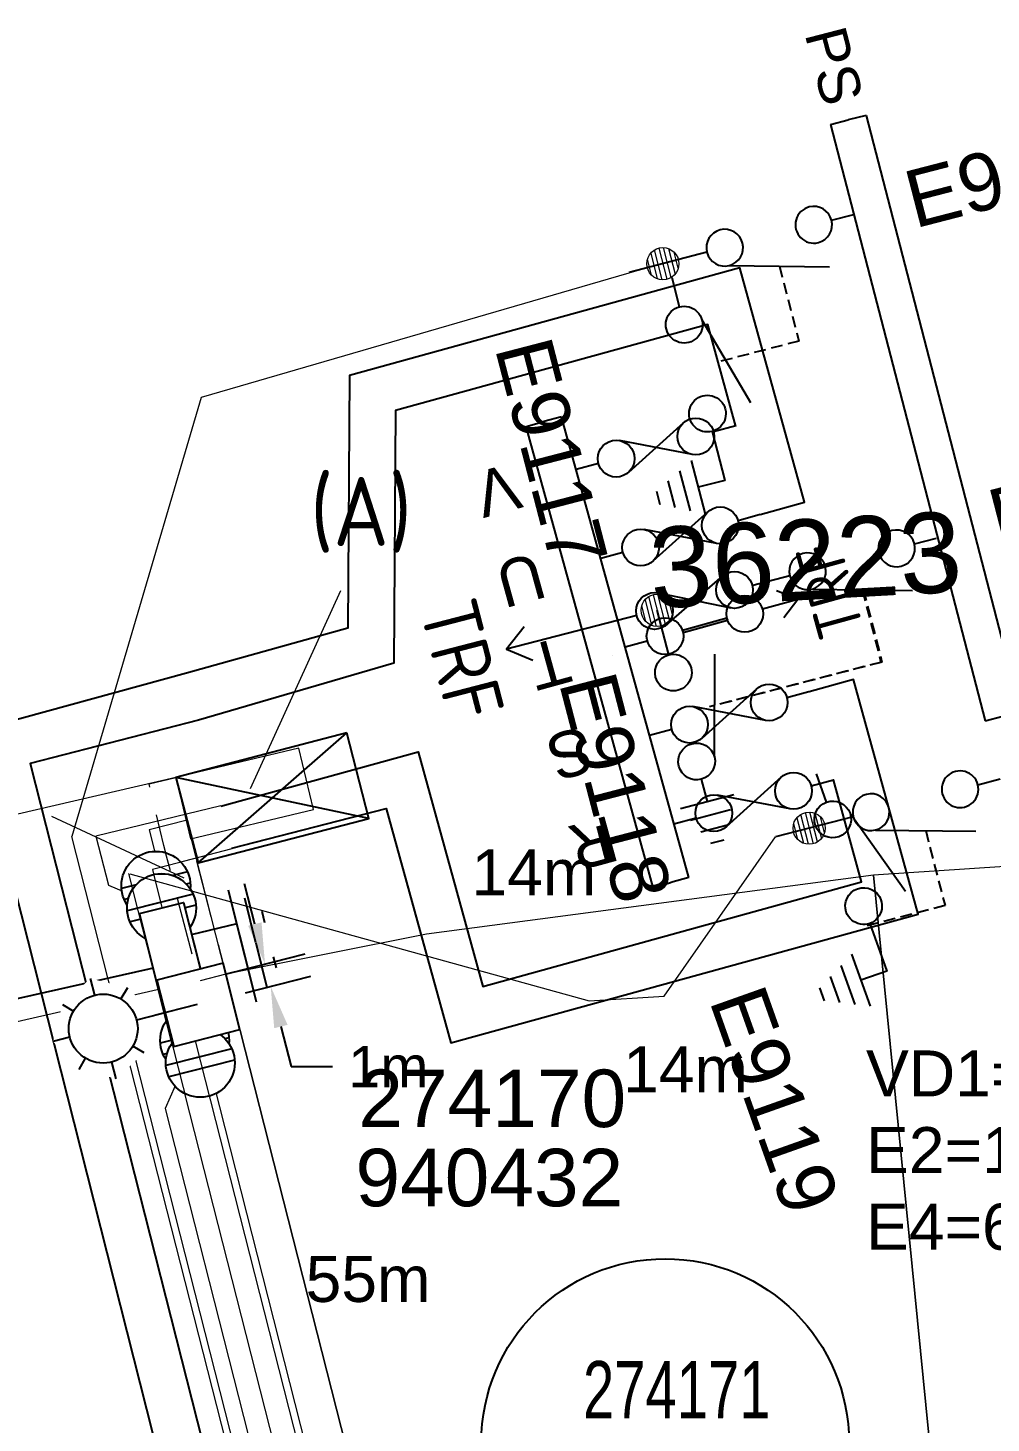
# Model space of a CAD drawing. Header units: metres. Extents: x 286486 to 288014, y 6149260 to 6150844.
# Drawn here: x 287191.7 to 287233.6, y 6149729.9 to 6149790.6 of the extents above; entities that cross this region are included whole.
import ezdxf
from ezdxf.enums import TextEntityAlignment as Align

# ---------------------------------------------------------------- set-up
doc = ezdxf.new("R2010")
doc.units = ezdxf.units.M
for name, pattern in [('A', [0]), ('CENTERX2', [4, 2.5, -0.5, 0.5, -0.5]), ('DASHED', [0.75, 0.5, -0.25]), ('IE Trench LV', [6.5, 5, -1.5])]:
    doc.linetypes.add(name, pattern=pattern)
doc.layers.get('0').update_dxf_attribs({"color": 6})
for name, color, linetype, lineweight in [('_User Kerbs', 2, 'Continuous', 5), ('Cadastre Developer_SP_NEW', 2, 'Continuous', 5), ('Cadastre Easements_SP_NEW', 2, 'Continuous', 5), ('Cadastre Roads_SP_NEW', 251, 'Continuous', 5)]:
    doc.layers.add(name, color=color, linetype=linetype, lineweight=lineweight)
for name, color, linetype in [('Equip_HV_NEW', 2, 'Continuous'), ('Equip_LV_NEW', 2, 'Continuous'), ('Equip_SP_SL_NEW', 2, 'Continuous'), ('Mains_HV_NEW_U72', 2, 'Continuous'), ('Mains_LV_New_R17', 2, 'Continuous'), ('Mains_LV_NEW_T84', 2, 'Continuous'), ('Notes_HV_MISC', 7, 'Continuous'), ('Notes_LV_MISC', 7, 'Continuous'), ('Notes_SL_MISC', 7, 'Continuous'), ('Notes_SP_MISC', 7, 'Continuous'), ('Panels_LV_SL_NEW', 2, 'Continuous'), ('Sub_LV_EXT', 7, 'Continuous'), ('Sub_SP_NEW', 2, 'Continuous'), ('SupportsUG_SP_LV_SL_NEW', 2, 'Continuous'), ('Trench_SP_NEW', 2, 'Continuous')]:
    doc.layers.add(name, color=color, linetype=linetype)
doc.styles.add('ARIAL', font='arial.ttf', dxfattribs={"height": 2})
doc.styles.add('iecARIAL', font='arial.ttf', dxfattribs={"height": 2})
doc.styles.add('iecDevPlan', font='isocp.shx', dxfattribs={"height": 1.8})
doc.styles.add('IESYMBOL1', font='isocp.shx')
doc.styles.add('LotNum', font='isocp.shx', dxfattribs={"height": 1.8})
doc.styles.add('POLE_LABEL', font='arial.ttf')
doc.styles.add('SL_LABEL', font='arial.ttf', dxfattribs={"height": 2.5})
doc.styles.get("Standard").update_dxf_attribs({"font": 'arial.ttf'})
doc.styles.add('SWG_LABEL', font='arial.ttf')
doc.styles.add('SWITCH_LABEL', font='arial.ttf', dxfattribs={"height": 2.5})
doc.linetypes.add('Cable 5', pattern='A,10,-1,["o",Standard,S=2,R=0,X=-1,Y=-0.7],-1e-05,["o",Standard,S=2,R=0,X=-0.2,Y=-0.7],-1.2', length=12.20001)
doc.linetypes.add('Cable New UG', pattern='A,7,-0.25,["x",Standard,S=2,R=0,X=0.2,Y=-0.8],-2.1', length=9.35)
doc.linetypes.add('Cable x', pattern='A,7,-0.25,["x",Standard,S=2,R=0,X=0.2,Y=-0.8],-2.1', length=9.35)
doc.linetypes.add('IE Trench HV', pattern='A,7,-0.2,["/",Standard,S=3,R=0,X=0.6,Y=-1.4],-2.5', length=9.7)
doc.dimstyles.get("Standard").update_dxf_attribs({"dimtxt": 0.18, "dimasz": 0.18, "dimexe": 0.18, "dimexo": 0.0625, "dimgap": 0.09, "dimtad": 0, "dimtih": 1, "dimtoh": 1, "dimdec": 4, "dimzin": 0, "dimdsep": 46, "dimtxsty": 'Standard', "dimcen": 0.09, "dimadec": 0, "dimazin": 0, "dimtfac": 1, "dimtdec": 4, "dimtofl": 0, "dimtmove": 0, "dimatfit": 3, "dimfxl": 1, "dimtolj": 1, "dimtzin": 0, "dimarcsym": 0})

# ---------------------------------------------------------------- blocks, each defined once
blk = doc.blocks.new('*U15')
for tag, flags, p in [('LEGEND', 9, (1.5, 0.6)), ('SUBURB', 9, (1.5, 0.2)), ('STREETNAME', 9, (1.5, 0)), ('PARENT', 9, (1.5, 0.4)), ('Z', 1, (1.5, -0.6)), ('LOCATION', 9, (1.5, -0.2)), ('NOTES', 9, (1.5, -0.4))]:
    blk.add_attdef(tag, text='', height=0.2, dxfattribs=dict(flags=flags)).set_placement(p, align=Align.MIDDLE_LEFT)
blk.add_wipeout([(-2.475, 3), (2.475, 3), (2.475, 1.02), (-2.475, 1.02)])
at = {"lineweight": -3}
blk.add_lwpolyline([(-2.475, 3), (2.475, 3), (2.475, 1.02), (-2.475, 1.02)], close=True, dxfattribs=at)
for tag, height, flags, p in [('ASSET_NUM', 2.5, 8, (2, 4)), ('STREET_CODE', 0.2, 9, (1.5, 2)), ('OWNED_BY', 0.2, 9, (1.5, 1.8)), ('OPERATED_BY', 0.2, 9, (1.5, 1.6)), ('STATE', 0.2, 9, (1.5, 1.2)), ('MAINTAINED_BY', 0.2, 9, (1.5, 1.4)), ('SUPPORT_TYPE', 0.2, 9, (1.5, 1)), ('USAGE', 0.2, 9, (1.5, 0.8))]:
    blk.add_attdef(tag, text='', height=height, dxfattribs=dict(flags=flags)).set_placement(p, align=Align.MIDDLE_LEFT)
blk = doc.blocks.new('*U101')
for tag, height, flags, p in [('ASSET_NUM', 2.5, 8, (2, 4)), ('STREET_CODE', 0.2, 9, (1.5, 2)), ('OWNED_BY', 0.2, 9, (1.5, 1.8)), ('OPERATED_BY', 0.2, 9, (1.5, 1.6))]:
    blk.add_attdef(tag, text='', height=height, dxfattribs=dict(flags=flags)).set_placement(p, align=Align.MIDDLE_LEFT)
blk.add_wipeout([(-2.475, 0.99), (2.475, 0.99), (2.475, -0.99), (-2.475, -0.99)])
at = {"lineweight": -3}
blk.add_lwpolyline([(-2.475, 0.99), (2.475, 0.99), (2.475, -0.99), (-2.475, -0.99)], close=True, dxfattribs=at)
for tag, flags, p in [('STATE', 9, (1.5, 1.2)), ('MAINTAINED_BY', 9, (1.5, 1.4)), ('SUPPORT_TYPE', 9, (1.5, 1)), ('USAGE', 9, (1.5, 0.8)), ('LEGEND', 9, (1.5, 0.6)), ('SUBURB', 9, (1.5, 0.2)), ('STREETNAME', 9, (1.5, 0)), ('PARENT', 9, (1.5, 0.4)), ('Z', 1, (1.5, -0.6)), ('LOCATION', 9, (1.5, -0.2)), ('NOTES', 9, (1.5, -0.4))]:
    blk.add_attdef(tag, text='', height=0.2, dxfattribs=dict(flags=flags)).set_placement(p, align=Align.MIDDLE_LEFT)
blk = doc.blocks.new('*U99')
for tag, p, flags in [('CONSTRUCTED_VOLTAGE', (0.889, -2.374), 9), ('NO_PHASES', (0.881, -2.099), 9), ('ACTUAL_STATUS', (0.903, -2.609), 9), ('OPERATED_BY', (0.865, -3.08), 9), ('MAINTAINED_BY', (0.889, -2.845), 9), ('ORIENTATION', (0.871, -3.617), 9), ('OWNED_BY', (0.879, -3.371), 9), ('STATE', (0.863, -4.313), 9), ('USAGE', (0.883, -3.864), 9), ('NOTES', (0.883, -4.064), 1), ('SWITCH_TYPE', (0.863, -4.557), 9), ('LEGEND', (0.874, -4.819), 9), ('Z', (0.874, -5.059), 9)]:
    blk.add_attdef(tag, p, '', height=0.2, dxfattribs=dict(flags=flags))
blk.add_wipeout([(-1.056, 1.057), (-1.18, 0.916), (-1.286, 0.761), (-1.371, 0.594), (-1.435, 0.417), (-1.476, 0.234), (-1.493, 0.047), (-1.487, -0.14), (-1.458, -0.326), (-1.406, -0.506), (-1.331, -0.678), (-1.236, -0.839), (-1.121, -0.988), (-0.988, -1.12), (-0.84, -1.235), (-0.679, -1.331), (-0.506, -1.406), (-0.326, -1.458), (-0.141, -1.487), (0.047, -1.493), (0.233, -1.476), (0.416, -1.435), (0.593, -1.371), (0.76, -1.286), (0.915, -1.181), (1.056, -1.057), (1.18, -0.916), (1.286, -0.761), (1.371, -0.594), (1.435, -0.417), (1.476, -0.234), (1.493, -0.047), (1.487, 0.14), (1.458, 0.326), (1.406, 0.506), (1.331, 0.678), (1.236, 0.839), (1.121, 0.988), (0.988, 1.12), (0.84, 1.235), (0.679, 1.331), (0.506, 1.406), (0.326, 1.458), (0.141, 1.487), (-0.047, 1.493), (-0.233, 1.476), (-0.416, 1.435), (-0.593, 1.371), (-0.76, 1.286), (-0.915, 1.181)])
for p, q in [((-0.25, -1.479), (-0.25, 1.479)), ((0.25, -1.479), (0.25, 1.479))]:
    blk.add_line(p, q)
blk.add_circle((0, 0), 1.5)
at = {"flags": 9}
blk.add_attdef('TYPE', text='', height=0.2, dxfattribs=at).set_placement((0.881, -1.447), align=Align.MIDDLE_LEFT)
blk.add_attdef('OPERATING_VOLTAGE', (0.891, -1.822), '', height=0.2, dxfattribs=at)
blk = doc.blocks.new('PANEL_NEW')
at = {"layer": 'Panels_LV_SL_NEW'}
h = blk.add_hatch(color=256, dxfattribs=at)
h.paths.add_polyline_path([(-0.8, -0.32), (0.8, -0.32), (0.8, 0.32), (-0.8, 0.32)])
h.paths.add_polyline_path([(-0.72, 0.24), (0.72, 0.24), (0.72, -0.24), (-0.72, -0.24)], flags=16)
for points in [[(-0.8, -0.32), (0.8, -0.32), (0.8, 0.32), (-0.8, 0.32)], [(-0.72, -0.24), (0.72, -0.24), (0.72, 0.24), (-0.72, 0.24)]]:
    blk.add_lwpolyline(points, close=True)
blk.add_attdef('PARENT', (1.516, -2.434), '', height=2.5, rotation=90)
for tag, flags, p in [('CONNECTOR_TYPE', 9, (1.5, 0)), ('OPERATING_VOLTAGE', 9, (1.5, -0.6)), ('CONSTRUCTED_VOLTAGE', 9, (1.5, -0.2)), ('NO_PHASES', 9, (1.5, -0.4)), ('ORIENTATION', 9, (1.5, -0.8)), ('OWNED_BY', 9, (1.5, -1)), ('OPERATED_BY', 9, (1.5, -1.2)), ('STATE', 9, (1.5, -1.6)), ('USAGE', 9, (1.5, -1.8)), ('MAINTAINED_BY', 9, (1.5, -1.4)), ('Z', 1, (1.5, -2.2)), ('NOTES', 9, (1.5, -2))]:
    blk.add_attdef(tag, text='', height=0.2, dxfattribs=dict(flags=flags)).set_placement(p, align=Align.MIDDLE_LEFT)
blk = doc.blocks.new('*U38')
blk.add_blockref('*U101', (0, 2.01))
for tag, flags, p in [('STREET_CODE', 9, (1.5, 0)), ('OWNED_BY', 9, (1.5, -0.2)), ('OPERATED_BY', 9, (1.5, -0.4)), ('MAINTAINED_BY', 9, (1.5, -0.6)), ('STATE', 9, (1.5, -0.8)), ('SUPPORT_TYPE', 9, (1.5, -1)), ('USAGE', 9, (1.5, -1.2)), ('SUBURB', 9, (1.5, -1.8)), ('LEGEND', 9, (1.5, -1.4)), ('PARENT', 9, (1.5, -1.6)), ('STREETNAME', 9, (1.5, -2)), ('LOCATION', 9, (1.5, -2.2)), ('NOTES', 9, (1.5, -2.4)), ('Z', 1, (1.5, -2.6))]:
    blk.add_attdef(tag, text='', height=0.2, dxfattribs=dict(flags=flags)).set_placement(p, align=Align.MIDDLE_LEFT)
for name, p in [('*U99', (-3.471, 2.024)), ('*U99', (3.471, 2.01)), ('PANEL_NEW', (0, 2.01))]:
    blk.add_blockref(name, p)
at = {"flags": 8}
blk.add_attdef('ASSET_NUM', text='', height=2.5, dxfattribs=at).set_placement((2, 4.781), align=Align.MIDDLE_LEFT)
blk = doc.blocks.new('TX_LINK_NEW')
h = blk.add_hatch(color=256)
edge = h.paths.add_edge_path()
edge.add_line((2.598, 0.05), (4.601, 0.05))
edge.add_arc((5.4, 0.011), 0.8, 177.23529, 184.40267)
edge.add_line((4.602, -0.05), (2.598, -0.05))
edge.add_arc((1.8, 0), 0.8, 356.41668, 363.58332)
blk.add_line((7.2, 0.013), (7.798, 0.013))
for points in [[(6.998, -0.587), (7.798, 0.013), (6.998, 0.613)], [(1, 0), (0, 0)], [(2.598, 0.05), (4.601, 0.05)], [(6.2, 0.013), (7.2, 0.013)], [(2.598, -0.05), (4.602, -0.05)]]:
    blk.add_lwpolyline(points)
for centre in [(1.8, 0), (5.4, 0.011)]:
    blk.add_circle(centre, 0.8)
for centre, start, end in [((1.8, 0), 356.41668, 3.58332), ((5.4, 0.011), 177.23529, 184.40267)]:
    blk.add_arc(centre, 0.8, start, end)
at = {"style": 'IESYMBOL1'}
blk.add_text('TRF', height=2, rotation=90, dxfattribs=at).set_placement((9.238, 0.013), align=Align.MIDDLE_CENTER)
at = {"flags": 1}
blk.add_attdef('Z', (0, 0), '', height=0.2, dxfattribs=at)
at = {"layer": 'Sub_LV_EXT', "flags": 1}
for tag, p in [('USAGE', (2.14, -1.142)), ('ORIENTATION', (2.14, -1.527)), ('NOTES', (2.14, -3.066))]:
    blk.add_attdef(tag, p, '', height=0.2, dxfattribs=at)
blk = doc.blocks.new('LV_UG_DFUSE_CLOSED_NEW')
for points in [[(5.04, 0.726), (2.156, -0.717)], [(5.049, -0.707), (2.156, 0.717)], [(1, 0), (0, 0)], [(6.2, 0.013), (7.2, 0.013)]]:
    blk.add_lwpolyline(points)
for centre in [(1.8, 0), (5.4, 0.011)]:
    blk.add_circle(centre, 0.8)
for tag, flags, p in [('ACTUAL_STATUS', 9, (1.5, 0)), ('OPERATED_BY', 9, (1.5, -0.6)), ('CONSTRUCTED_VOLTAGE', 9, (1.5, -0.2)), ('NO_PHASES', 9, (1.5, -0.4)), ('OWNED_BY', 9, (1.5, -1)), ('OPERATING_VOLTAGE', 9, (1.5, -1.2)), ('MAINTAINED_BY', 9, (1.5, -0.8)), ('ORIENTATION', 9, (1.5, -1.4)), ('STATE', 9, (1.5, -1.6)), ('SWITCH_TYPE', 9, (1.5, -1.8)), ('Z', 1, (1.5, -2.4)), ('USAGE', 9, (1.5, -2)), ('NOTES', 9, (1.5, -2.2))]:
    blk.add_attdef(tag, text='', height=0.2, dxfattribs=dict(flags=flags)).set_placement(p, align=Align.MIDDLE_LEFT)
blk = doc.blocks.new('SWGR_LV_FFIFF_NEW')
at = {"layer": 'Equip_LV_NEW'}
for p, q in [((-1.6, 0), (-1.6, 20.8)), ((-1.6, 20.8), (-0.8, 20.8)), ((0, 20.8), (-0.8, 20.8)), ((0, 0), (0, 20.8)), ((-1.6, 0), (-0.8, 0)), ((0, 0), (-0.8, 0))]:
    blk.add_line(p, q, dxfattribs=at)
for name, p in [('LV_UG_DFUSE_CLOSED_NEW', (0, 18.409)), ('LV_UG_DFUSE_CLOSED_NEW', (0, 14.396)), ('TX_LINK_NEW', (0, 10.4)), ('LV_UG_DFUSE_CLOSED_NEW', (0, 6.406)), ('LV_UG_DFUSE_CLOSED_NEW', (0, 2.411))]:
    blk.add_blockref(name, p, dxfattribs=at)
at = {"layer": 'Equip_LV_NEW', "char_height": 2, "width": 1.13185, "attachment_point": 1, "rotation": 180, "style": 'iecARIAL'}
for s, insert in [('V', (-2.608, 17.448)), ('U', (-2.601, 13.415)), ('T', (-2.524, 9.581)), ('S', (-2.608, 5.571)), ('R', (-2.601, 1.538))]:
    blk.add_mtext(s, dxfattribs=dict(at, insert=insert))
blk = doc.blocks.new('Earth')
for p, q in [((0, -2.044), (0, 0)), ((-1.5, -2.044), (1.5, -2.044)), ((-1, -2.644), (1, -2.644)), ((-0.25, -3.244), (0.25, -3.244))]:
    blk.add_line(p, q)
blk = doc.blocks.new('BUS_8DJ10_3_SWITCH_NEW')
for p, q in [((-1.6, 0), (-1.6, 26.8)), ((-1.6, 26.8), (-0.8, 26.8)), ((0, 26.8), (-0.8, 26.8)), ((0, 0), (0, 26.8)), ((-1.6, 0), (-0.8, 0)), ((0, 0), (-0.8, 0))]:
    blk.add_line(p, q)
at = {"style": 'ARIAL'}
blk.add_attdef('SWG_TYPE', text='', height=1.8, rotation=90, dxfattribs=at).set_placement((-0.8, 27.545), align=Align.MIDDLE_LEFT)
blk.add_attdef('SUB_TYPE', text='', height=1.8, rotation=90, dxfattribs=at).set_placement((-0.8, -0.757), align=Align.MIDDLE_RIGHT)
blk = doc.blocks.new('SWG_SIE_ES_NEW')
for p, q in [((-5.793, 0.779), (-1.793, 1.926)), ((0.012, -1.212), (2.412, -1.207)), ((0.313, -1.811), (2.113, -1.807)), ((0.614, -2.41), (1.814, -2.408)), ((0.915, -3.01), (1.515, -3.008))]:
    blk.add_line(p, q)
for points in [[(-5.789, -0.821, -1), (-5.793, 0.779, -1)], [(-1.789, -0.813, -1), (-1.793, 0.787, -1)]]:
    blk.add_lwpolyline(points, format="xyb", close=True)
for points in [[(-6.591, -0.023), (-7.891, -0.023)], [(-0.991, -0.012), (1.212, -0.012), (1.212, -1.209)]]:
    blk.add_lwpolyline(points)
at = {"flags": 1}
blk.add_attdef('Z', (0, 0), '', height=0.2, dxfattribs=at)
at = {"style": 'SWITCH_LABEL', "flags": 9}
blk.add_attdef('STREET_CODE', text='', height=0.2, dxfattribs=at).set_placement((0, -0.2), align=Align.MIDDLE_LEFT)
at = {"flags": 9}
for tag, p in [('ORIENTATION', (0, -0.4)), ('PARENT', (0, -0.6)), ('SUBURB', (0, -1)), ('STREETNAME', (0, -1.2)), ('USAGE', (0, -0.8)), ('OWNED_BY', (0.004, -1.783)), ('LOCATION', (0, -1.4)), ('NOTES', (0, -1.6)), ('OPERATED_BY', (-0.003, -2.005)), ('MAINTAINED_BY', (-0.004, -2.212))]:
    blk.add_attdef(tag, text='', height=0.2, dxfattribs=at).set_placement(p, align=Align.MIDDLE_LEFT)
at = {"style": 'ARIAL', "flags": 8}
blk.add_attdef('ASSET_NUM', text='', height=2, dxfattribs=at).set_placement((14.296, -5.086), align=Align.MIDDLE_RIGHT)
blk = doc.blocks.new('SWG_SIE_SU_NEW')
blk.add_line((5.808, 0.79), (1.594, 1.938))
at = {"linetype": 'A', "lineweight": 0}
for p, q in [((8.381, 0.659), (8.379, -0.682)), ((8.579, -0.712), (8.581, 0.688)), ((8.781, 0.659), (8.779, -0.683)), ((7.981, 0.347), (7.98, -0.368)), ((8.18, -0.584), (8.181, 0.562)), ((8.98, -0.588), (8.981, 0.564)), ((9.181, 0.351), (9.18, -0.376))]:
    blk.add_line(p, q, dxfattribs=at)
at = {"linetype": 'DASHED'}
blk.add_lwpolyline([(3.701, 1.364), (3.701, 4.733), (7.222, 4.733)], dxfattribs=at)
for points in [[(1.798, -0.802, 1), (1.802, 0.798, 1)], [(5.798, -0.81, 1), (5.802, 0.79, 1)]]:
    blk.add_lwpolyline(points, format="xyb", close=True)
for points in [[(1, 0), (0, 0)], [(6.6, -0.012), (10.1, -0.012)]]:
    blk.add_lwpolyline(points)
at = {"linetype": 'A', "lineweight": 0}
blk.add_circle((8.582, -0.012), 0.7, dxfattribs=at)
at = {"style": 'SWG_LABEL', "flags": 8}
blk.add_attdef('ASSET_NUM', text='', height=2.5, rotation=179.95437, dxfattribs=at).set_placement((-2.4, 0.012), align=Align.MIDDLE_LEFT)
at = {"flags": 1}
blk.add_attdef('Z', (0, 0), '', height=0.2, dxfattribs=at)
at = {"style": 'SWITCH_LABEL', "flags": 9}
blk.add_attdef('STREET_CODE', text='', height=0.2, dxfattribs=at).set_placement((0, 0), align=Align.MIDDLE_LEFT)
at = {"flags": 9}
for tag, p in [('ORIENTATION', (0, -0.2)), ('USAGE', (0, -0.6)), ('PARENT', (0, -0.4)), ('SUBURB', (0, -0.8)), ('STREETNAME', (0, -1)), ('LOCATION', (0, -1.2)), ('OPERATED_BY', (-0.013, -1.84)), ('OWNED_BY', (-0.007, -1.617)), ('NOTES', (0, -1.4)), ('MAINTAINED_BY', (-0.015, -2.047))]:
    blk.add_attdef(tag, text='', height=0.2, dxfattribs=at).set_placement(p, align=Align.MIDDLE_LEFT)
blk = doc.blocks.new('SWG_SIE_TRF_NOES_NEW')
for p, q in [((7.008, 0.801), (2.793, 1.949)), ((14.679, 0), (20.536, -0.004))]:
    blk.add_line(p, q)
at = {"linetype": 'DASHED'}
blk.add_lwpolyline([(4.901, 1.375), (4.901, 4.638), (12.609, 4.638)], dxfattribs=at)
for points in [[(2.998, -0.79, 1), (3.002, 0.81, 1)], [(6.998, -0.798, 1), (7.002, 0.801, 1)]]:
    blk.add_lwpolyline(points, format="xyb", close=True)
for points in [[(19.536, -0.753), (20.536, -0.004), (19.536, 0.747)], [(2.2, 0.011), (1.2, 0.011)], [(7.8, 0), (9.453, 0)]]:
    blk.add_lwpolyline(points)
at = {"flags": 1}
blk.add_attdef('Z', (0, 0), '', height=0.2, dxfattribs=at)
at = {"style": 'SWITCH_LABEL', "flags": 9}
blk.add_attdef('STREET_CODE', text='', height=0.2, dxfattribs=at).set_placement((0, -0.2), align=Align.MIDDLE_LEFT)
at = {"flags": 9}
for tag, p in [('ORIENTATION', (0, -0.4)), ('PARENT', (0, -0.6)), ('SUBURB', (0, -1)), ('STREETNAME', (0, -1.2)), ('USAGE', (0, -0.8)), ('OWNED_BY', (0.004, -1.886)), ('LOCATION', (0, -1.4)), ('NOTES', (0, -1.6)), ('OPERATED_BY', (-0.002, -2.108)), ('MAINTAINED_BY', (-0.003, -2.315))]:
    blk.add_attdef(tag, text='', height=0.2, dxfattribs=at).set_placement(p, align=Align.MIDDLE_LEFT)
blk = doc.blocks.new('SWG_FUSE_NEW')
for points in [[(1.151, 0.718), (4.044, -0.706)], [(1.16, -0.715), (4.044, 0.727)]]:
    blk.add_lwpolyline(points)
for centre in [(0.8, -0.001), (4.4, 0.01)]:
    blk.add_circle(centre, 0.8)
blk = doc.blocks.new('SWG_SIE_TRF_NEW')
at = {"linetype": 'CENTERX2'}
blk.add_blockref('SWG_SIE_TRF_NOES_NEW', (0, 0), dxfattribs=at)
at = {"linetype": 'CENTERX2', "rotation": 180}
blk.add_blockref('SWG_FUSE_NEW', (14.679, 0), dxfattribs=at)
at = {"style": 'IESYMBOL1'}
blk.add_text('TRF', height=2.5, rotation=89.98256, dxfattribs=at).set_placement((22.515, -0.055), align=Align.MIDDLE_CENTER)
blk = doc.blocks.new('SUB_PADMOUNT_NEW')
for p, q in [((-3.84, 1.92), (3.84, -1.92)), ((3.84, 1.92), (-3.84, -1.92))]:
    blk.add_line(p, q)
blk.add_lwpolyline([(-3.84, -1.92), (3.84, -1.92), (3.84, 1.92), (-3.84, 1.92)], close=True)
for tag, height, flags, p in [('ASSET_NUM', 3.5, 8, (2, 2)), ('STREET_CODE', 0.2, 9, (1.5, 0)), ('OPERATING_VOLTAGE', 0.2, 9, (1.5, -0.4)), ('ORIENTATION', 0.2, 9, (1.5, -0.6)), ('NO_PHASES', 0.2, 9, (1.5, -0.2)), ('OWNED_BY', 0.2, 9, (1.5, -0.8)), ('OPERATED_BY', 0.2, 9, (1.5, -1)), ('MAINTAINED_BY', 0.2, 9, (1.5, -1.2)), ('SECONDARY_VOLTAGE', 0.2, 9, (1.5, -1.6)), ('STATE', 0.2, 9, (1.5, -1.8)), ('CONSTRUCTED_VOLTAGE', 0.2, 9, (1.5, -1.4)), ('SUBSTATION_TYPE', 0.2, 9, (1.5, -2.2)), ('USAGE', 0.2, 9, (1.5, -2.4)), ('PARENT', 0.2, 9, (1.5, -2)), ('SUBURB', 0.2, 9, (1.5, -2.8)), ('STREETNAME', 0.2, 9, (1.5, -3)), ('LEGEND', 0.2, 9, (1.5, -2.6)), ('Z', 0.2, 1, (1.5, -3.6)), ('LOCATION', 0.2, 9, (1.5, -3.2)), ('NOTES', 0.2, 9, (1.5, -3.4))]:
    blk.add_attdef(tag, text='', height=height, dxfattribs=dict(flags=flags)).set_placement(p, align=Align.MIDDLE_LEFT)
blk = doc.blocks.new('COLUMN_NEW')
for tag, height, flags, p in [('ASSET_NUM', 2.5, 8, (2, 2)), ('STREETNAME', 0.2, 9, (1.5, -2)), ('LOCATION', 0.2, 9, (1.5, -2.2)), ('NOTES', 0.2, 9, (1.5, -2.4)), ('Z', 0.2, 1, (1.5, -2.8)), ('LABEL_ALIGNMENT', 0.2, 9, (1.5, -2.6))]:
    blk.add_attdef(tag, text='', height=height, dxfattribs=dict(flags=flags)).set_placement(p, align=Align.MIDDLE_LEFT)
blk.add_wipeout([(-1.485, -1.485), (1.485, -1.485), (1.485, 1.485), (-1.485, 1.485)])
at = {"lineweight": -3}
blk.add_lwpolyline([(-1.485, -1.485), (1.485, -1.485), (1.485, 1.485), (-1.485, 1.485)], close=True, dxfattribs=at)
at = {"style": 'POLE_LABEL', "flags": 9}
blk.add_attdef('STRUCTURE_PLANT_NUMBER', text='', height=0.2, dxfattribs=at).set_placement((1.5, 0.242), align=Align.MIDDLE_LEFT)
at = {"flags": 9}
for tag, p in [('STREET_CODE', (1.5, 0)), ('OWNED_BY', (1.5, -0.4)), ('OPERATED_BY', (1.5, -0.6)), ('COLUMN_TYPE', (1.5, -0.2)), ('STATE', (1.5, -1)), ('USAGE', (1.5, -1.2)), ('MAINTAINED_BY', (1.5, -0.8)), ('SUBURB', (1.5, -1.8)), ('LEGEND', (1.5, -1.4)), ('PARENT', (1.5, -1.6))]:
    blk.add_attdef(tag, text='', height=0.2, dxfattribs=at).set_placement(p, align=Align.MIDDLE_LEFT)
blk = doc.blocks.new('SL_LANTERN_NEW')
blk.add_line((0, 0), (0, 0))
for tag, p, flags in [('Z', (0, 0), 1), ('OPERATED_BY', (0, -9.607), 9)]:
    blk.add_attdef(tag, p, '', height=0.2, dxfattribs=dict(flags=flags))
at = {"style": 'SL_LABEL', "flags": 9}
blk.add_attdef('STREET_CODE', text='', height=0.2, dxfattribs=at).set_placement((0, -0.2), align=Align.MIDDLE_LEFT)
for tag, height, flags, p in [('CONSTRUCTED_VOLTAGE', 0.2, 9, (0, -0.4)), ('CONTROL_TYPE', 0.2, 9, (0, -0.6)), ('LANTERN_PURPOSE', 0.2, 9, (0, -0.8)), ('LANTERN_TYPE', 0.2, 9, (0, -1)), ('NO_PHASES', 0.2, 9, (0, -1.2)), ('OPERATING_VOLTAGE', 0.2, 9, (0, -1.4)), ('ORIENTATION', 0.2, 9, (0, -1.6)), ('OWNED_BY', 0.2, 9, (0, -1.8)), ('LNUMBER', 2.5, 8, (1.2, -2.8)), ('STATE', 0.2, 9, (0, -2)), ('CEXIST', 0.2, 9, (0, -2.4)), ('USAGE', 0.2, 9, (0, -2.2)), ('CNEW', 0.2, 9, (0, -2.6)), ('CNUMBER', 0.2, 9, (0, -2.8)), ('CREMOVE', 0.2, 9, (0, -3)), ('CREPLACE', 0.2, 9, (0, -3.2)), ('LKINGHEIGHT', 0.2, 9, (0, -3.4)), ('LBRACKET', 0.2, 9, (0, -3.6)), ('LBRACKETVOCAB', 0.2, 9, (0, -3.8)), ('LCATEGORY', 0.2, 9, (0, -4)), ('LCHARGE1', 0.2, 9, (0, -4.2)), ('LCHARGE1PERCENT', 0.2, 9, (0, -4.4)), ('LCHARGE2', 0.2, 9, (0, -4.6)), ('LCHARGE2PERCENT', 0.2, 9, (0, -4.8)), ('LCHARGE3', 0.2, 9, (0, -5)), ('LCHARGE3PERCENT', 0.2, 9, (0, -5.2)), ('LEXIST', 0.2, 9, (0, -5.4)), ('LLAMP', 0.2, 9, (0, -5.6)), ('LLAMPVOCAB', 0.2, 9, (0, -5.8)), ('LMAST', 0.2, 9, (0, -6)), ('LMASTVOCAB', 0.2, 9, (0, -6.2)), ('LNEW', 0.2, 9, (0, -6.4)), ('LANTNUMBER', 0.2, 9, (0, -6.6)), ('LOUTREACH', 0.2, 9, (0, -7)), ('LOUTREACHVOCAB', 0.2, 9, (0, -7.2)), ('LRATECODE', 0.2, 9, (0, -7.4)), ('LREMOVE', 0.2, 9, (0, -7.6)), ('LREPLACE', 0.2, 9, (0, -7.8)), ('SUBURB', 0.2, 9, (0, -8.6)), ('LTYPE', 0.2, 9, (0, -8)), ('LTYPEVOCAB', 0.2, 9, (0, -8.2)), ('LEGEND', 0.2, 9, (0, -8.4)), ('STREETNAME', 0.2, 9, (0, -8.8)), ('LOCATION', 0.2, 9, (0, -9)), ('NOTES', 0.2, 9, (0, -9.2)), ('MAINTAINED_BY', 0.2, 9, (0, -9.863))]:
    blk.add_attdef(tag, text='', height=height, dxfattribs=dict(flags=flags)).set_placement(p, align=Align.MIDDLE_LEFT)
blk.add_wipeout([(0, 6.468), (1.458, 5.676), (2.25, 4.218), (1.458, 2.759), (0, 1.865), (-1.459, 2.759), (-2.25, 4.218), (-1.459, 5.676)])
for p, q in [((0, 5.718), (0, 6.468)), ((-1.459, 5.676), (-1.061, 5.278)), ((1.458, 5.676), (1.06, 5.278)), ((-2.25, 4.218), (-1.5, 4.218)), ((1.5, 4.218), (2.25, 4.218)), ((-1.459, 2.759), (-1.061, 3.157)), ((1.458, 2.759), (1.06, 3.157)), ((0, 0), (0, 2.721))]:
    blk.add_line(p, q)
blk.add_circle((0, 4.218), 1.5)
at = {"style": 'SL_LABEL', "flags": 8}
blk.add_attdef('ASSET_NUM', text='', height=2.5, dxfattribs=at).set_placement((2, 2), align=Align.MIDDLE_LEFT)
blk = doc.blocks.new('*D71')
at = {"layer": 'Defpoints', "color": 0, "linetype": 'Continuous', "lineweight": 0, "transparency": 16777216}
for p in [(287200.28, 6149749.419), (287200.526, 6149748.45), (287202.23, 6149748.883)]:
    blk.add_point(p, dxfattribs=at)
at = {"layer": 'Notes_SP_MISC', "color": 0, "linetype": 'Continuous', "lineweight": -2, "transparency": 16777216}
for p, q in [((287201.54, 6149751.596), (287201.096, 6149753.341)), ((287200.886, 6149749.573), (287203.728, 6149750.295)), ((287201.132, 6149748.604), (287203.974, 6149749.326)), ((287202.673, 6149747.138), (287203.117, 6149745.394)), ((287203.117, 6149745.394), (287204.917, 6149745.394))]:
    blk.add_line(p, q, dxfattribs=at)
at = {"layer": 'Notes_SP_MISC', "color": 0, "linetype": 'Continuous', "lineweight": 0, "transparency": 16777216}
for points in [[(287201.831, 6149751.67), (287201.249, 6149751.522), (287201.983, 6149749.852)], [(287202.964, 6149747.212), (287202.383, 6149747.064), (287202.23, 6149748.883)]]:
    blk.add_solid(points, dxfattribs=at)
at = {"layer": 'Notes_SP_MISC', "color": 0, "linetype": 'Continuous', "lineweight": 0, "transparency": 16777216, "insert": (287207.346, 6149745.394), "char_height": 1.8, "attachment_point": 5}
blk.add_mtext('\\A1;1m', dxfattribs=at)
blk = doc.blocks.new('SLANTERN_NUM_NEW')
blk.add_line((0, 0), (8, 0))
at = {"flags": 1}
blk.add_attdef('Z', (0, 0), '', height=0.2, dxfattribs=at)
blk.add_wipeout([(-0.314, 10), (-0.942, 9.961), (-1.565, 9.882), (-2.183, 9.764), (-2.791, 9.608), (-3.389, 9.413), (-3.973, 9.182), (-4.542, 8.914), (-5.093, 8.612), (-5.624, 8.275), (-6.132, 7.905), (-6.616, 7.505), (-7.075, 7.075), (-7.505, 6.616), (-7.905, 6.132), (-8.275, 5.624), (-8.612, 5.093), (-8.914, 4.542), (-9.182, 3.973), (-9.413, 3.389), (-9.608, 2.791), (-9.764, 2.183), (-9.882, 1.565), (-9.961, 0.942), (-10, 0.314), (-10, -0.314), (-9.961, -0.942), (-9.882, -1.565), (-9.764, -2.183), (-9.608, -2.791), (-9.413, -3.389), (-9.182, -3.973), (-8.914, -4.542), (-8.612, -5.093), (-8.275, -5.624), (-7.905, -6.132), (-7.505, -6.616), (-7.075, -7.075), (-6.616, -7.505), (-6.132, -7.905), (-5.624, -8.275), (-5.093, -8.612), (-4.542, -8.914), (-3.973, -9.182), (-3.389, -9.413), (-2.791, -9.608), (-2.183, -9.764), (-1.565, -9.882), (-0.942, -9.961), (-0.314, -10), (0.314, -10), (0.942, -9.961), (1.565, -9.882), (2.183, -9.764), (2.791, -9.608), (3.389, -9.413), (3.973, -9.182), (4.542, -8.914), (5.093, -8.612), (5.624, -8.275), (6.132, -7.905), (6.616, -7.505), (7.075, -7.075), (7.505, -6.616), (7.905, -6.132), (8.275, -5.624), (8.612, -5.093), (8.914, -4.542), (9.182, -3.973), (9.413, -3.389), (9.608, -2.791), (9.764, -2.183), (9.882, -1.565), (9.961, -0.942), (10, -0.314), (10, 0.314), (9.961, 0.942), (9.882, 1.565), (9.764, 2.183), (9.608, 2.791), (9.413, 3.389), (9.182, 3.973), (8.914, 4.542), (8.612, 5.093), (8.275, 5.624), (7.905, 6.132), (7.505, 6.616), (7.075, 7.075), (6.616, 7.505), (6.132, 7.905), (5.624, 8.275), (5.093, 8.612), (4.542, 8.914), (3.973, 9.182), (3.389, 9.413), (2.791, 9.608), (2.183, 9.764), (1.565, 9.882), (0.942, 9.961), (0.314, 10)])
at = {"linetype": 'Continuous'}
blk.add_line((8, 0), (-8, 0), dxfattribs=at)
blk.add_circle((0, 0), 8, dxfattribs=at)
at = {"width": 0.7}
for tag, p in [('SNUMBER', (0.505, 1.051)), ('CNUMBER', (0.444, -3.148))]:
    blk.add_attdef(tag, text='', height=2.5, dxfattribs=at).set_placement(p, align=Align.CENTER)
at = {"layer": 'Notes_LV_MISC', "linetype": 'Continuous', "insert": (-1.204, -4.664), "char_height": 2, "attachment_point": 1, "style": 'iecARIAL'}
blk.add_mtext_dynamic_manual_height_columns('PE', width=8.51432, gutter_width=10, heights=[0], dxfattribs=at)

msp = doc.modelspace()

# ---------------------------------------------------------------- linework, layer by layer
at = {"layer": 'Cadastre Developer_SP_NEW', "color": 2, "lineweight": 0}
for points in [[(287249.68158, 6149705.18275), (287248.01989, 6149755.01543), (287228.45245, 6149753.72278), (287233.37432, 6149703.9656, -0.01631741), (287249.68624, 6149705.04318, -0.01666814)], [(287200.27981, 6149749.41872), (287211.35252, 6149705.87079), (287217.51048, 6149701.88297, -0.01596997), (287233.37432, 6149703.9656), (287228.45245, 6149753.72278), (287209.01097, 6149751.15675), (287200.27981, 6149749.41872)]]:
    msp.add_lwpolyline(points, format="xyb", dxfattribs=at)
at = {"layer": 'Cadastre Easements_SP_NEW', "color": 2, "flags": 128}
msp.add_lwpolyline([(287201.34801, 6149757.48989), (287205.28772, 6149766.11231)], dxfattribs=at)
at = {"layer": 'Cadastre Roads_SP_NEW', "color": 2, "flags": 128}
msp.add_lwpolyline([(287182.16108, 6149745.28759), (287193.76663, 6149701.96794), (287211.35252, 6149705.87079), (287200.27981, 6149749.41872)], close=True, dxfattribs=at)
at = {"layer": 'Mains_LV_New_R17', "linetype": 'Cable 5', "flags": 128}
msp.add_lwpolyline([(287198.83472, 6149749.05495), (287199.08217, 6149748.08085)], dxfattribs=at)
at = {"layer": 'Mains_LV_NEW_T84', "color": 2, "linetype": 'Cable New UG', "flags": 128}
for points in [[(287198.56419, 6149762.51136), (287189.33818, 6149759.98675), (287205.17264, 6149697.55623, 0.05257385), (287155.57775, 6149681.08999, 0.05257385)], [(287199.09061, 6149760.47325), (287191.75957, 6149758.57974), (287207.64337, 6149696.0828, 0.0573904), (287153.36302, 6149677.84691), (287150.83602, 6149679.17738), (287142.1294, 6149675.10142), (287133.03679, 6149670.16736), (287126.8185, 6149666.08375)]]:
    msp.add_lwpolyline(points, format="xyb", dxfattribs=at)
at = {"layer": 'Mains_LV_NEW_T84', "color": 2, "linetype": 'Cable New UG', "lineweight": 0, "flags": 128}
msp.add_lwpolyline([(287200.05479, 6149756.74026), (287194.62836, 6149755.41316), (287195.168, 6149753.29082), (287197.50284, 6149752.30182)], dxfattribs=at)
msp.add_lwpolyline([(287198.95049, 6149746.53072), (287197.64041, 6149743.56705), (287207.86224, 6149703.36556), (287216.63896, 6149697.68186, -0.07558122), (287290.7352, 6149699.00406), (287293.32912, 6149700.6074), (287300.67255, 6149699.49766), (287302.29978, 6149697.17595, -0.01179861), (287313.69136, 6149694.81778), (287359.38181, 6149684.2294), (287361.78289, 6149685.72597), (287366.6051, 6149684.60846), (287368.10688, 6149682.20743), (287425.08444, 6149669.00335), (287428.50972, 6149670.2523), (287430.92083, 6149669.69355)], format="xyb", dxfattribs=at)
at = {"layer": 'Notes_HV_MISC', "linetype": 'A', "lineweight": 0}
for p, q in [((287218.87297, 6149765.92641), (287219.22449, 6149764.57126)), ((287219.41063, 6149764.65023), (287219.07402, 6149765.94787)), ((287219.29199, 6149765.90413), (287219.57985, 6149764.7944)), ((287218.55922, 6149764.74636), (287218.37669, 6149765.45)), ((287218.517, 6149765.70563), (287218.80609, 6149764.59116)), ((287219.02371, 6149764.54878), (287218.68657, 6149765.84845)), ((287219.7193, 6149765.05332), (287219.53971, 6149765.74565))]:
    msp.add_line(p, q, dxfattribs=at)
at = {"layer": 'Notes_HV_MISC'}
for p, q in [((287221.53799, 6149758.87121), (287221.55596, 6149763.34009)), ((287220.05667, 6149756.62311), (287222.37853, 6149757.23053)), ((287220.49875, 6149756.11857), (287222.24015, 6149756.57413)), ((287220.94084, 6149755.61403), (287222.10177, 6149755.91774)), ((287221.38293, 6149755.10949), (287221.96339, 6149755.26135))]:
    msp.add_line(p, q, dxfattribs=at)
at = {"layer": 'Notes_HV_MISC', "color": 2, "linetype": 'Cable New UG', "lineweight": 0, "flags": 128}
msp.add_lwpolyline([(287218.61604, 6149780.14994), (287199.20232, 6149774.50265), (287193.57798, 6149755.40352)], dxfattribs=at)
at = {"layer": 'Notes_HV_MISC', "linetype": 'DASHED'}
msp.add_lwpolyline([(287228.00835, 6149766.15192), (287228.82746, 6149762.9942), (287221.54698, 6149761.10565)], dxfattribs=at)
at = {"layer": 'Notes_HV_MISC'}
for points in [[(287219.54921, 6149763.31246), (287219.04703, 6149765.24839)], [(287220.96651, 6149757.89478), (287221.2176, 6149756.92682)]]:
    msp.add_lwpolyline(points, dxfattribs=at)
at = {"layer": 'Notes_HV_MISC', "color": 2, "linetype": 'Cable x', "lineweight": 0, "flags": 128}
msp.add_lwpolyline([(287217.11656, 6149763.28778), (287217.11656, 6149763.28778), (287217.11656, 6149763.28778), (287217.11656, 6149763.28778)], dxfattribs=at)
at = {"layer": 'Notes_HV_MISC'}
for points in [[(287218.97773, 6149762.33604, -1), (287220.52564, 6149762.74098, -1)], [(287219.99008, 6149758.46627, -1), (287221.53799, 6149758.87121, -1)]]:
    msp.add_lwpolyline(points, format="xyb", close=True, dxfattribs=at)
at = {"layer": 'Notes_HV_MISC', "linetype": 'A', "lineweight": 0}
msp.add_circle((287219.04703, 6149765.24839), 0.7, dxfattribs=at)
at = {"layer": 'Notes_LV_MISC', "color": 2, "linetype": 'Cable New UG', "flags": 128}
for points in [[(287223.53106, 6149769.4143), (287225.45911, 6149769.9459), (287222.64675, 6149780.14639), (287205.66541, 6149775.46449), (287205.59249, 6149764.46834), (287198.56419, 6149762.51136)], [(287222.47442, 6149773.24674), (287221.25027, 6149777.68675), (287207.65534, 6149773.93851), (287207.58242, 6149762.94236), (287199.09061, 6149760.47325)]]:
    msp.add_lwpolyline(points, dxfattribs=at)
at = {"layer": 'Notes_SL_MISC', "linetype": 'Cable 5'}
msp.add_lwpolyline([(287198.08448, 6149749.89611), (287188.3392, 6149747.71066), (287188.84978, 6149745.2257)], dxfattribs=at)
at = {"layer": 'Trench_SP_NEW', "linetype": 'IE Trench HV', "lineweight": 0, "flags": 128}
for points in [[(287198.58837, 6149756.11703), (287196.9407, 6149755.69847)], [(287196.9407, 6149755.69847), (287209.86897, 6149704.80618), (287216.58642, 6149700.45605)]]:
    msp.add_lwpolyline(points, dxfattribs=at)

# ---------------------------------------------------------------- block references
at = {"layer": 'Equip_HV_NEW'}
ref = msp.add_blockref('BUS_8DJ10_3_SWITCH_NEW', (287226.58508, 6149786.37769), dxfattribs=dict(at, rotation=194.5419584538245))
ref.add_attrib('SUB_TYPE', 'PS', dxfattribs={"layer": '0', "height": 1.8, "rotation": 284.5419586, "style": 'ARIAL'}).set_placement((287227.16928, 6149787.31166), align=Align.MIDDLE_RIGHT)
ref = msp.add_blockref('SWG_SIE_SU_NEW', (287227.60375, 6149782.46939), dxfattribs=dict(at, rotation=194.5419584538245))
ref.add_attrib('ASSET_NUM', 'E9114', dxfattribs={"layer": '0', "height": 2.5, "rotation": 14.4963321, "style": 'SWG_LABEL'}).set_placement((287229.92977, 6149783.06079), align=Align.MIDDLE_LEFT)
ref = msp.add_blockref('SWG_SIE_ES_NEW', (287221.69615, 6149772.07367), dxfattribs=dict(at, rotation=284.5419584538246))
ref.add_attrib('ASSET_NUM', 'E9117', dxfattribs={"layer": '0', "height": 2.5, "rotation": 284.5419586, "style": 'SWG_LABEL'}).set_placement((287215.71645, 6149767.20834), align=Align.MIDDLE_RIGHT)
at = {"layer": 'Equip_HV_NEW', "linetype": 'CENTERX2'}
ref = msp.add_blockref('SWG_SIE_TRF_NEW', (287232.36393, 6149768.70262), dxfattribs=dict(at, rotation=194.5419584538245))
ref.add_attrib('ASSET_NUM', 'E9115', dxfattribs={"layer": '0', "height": 2.5, "rotation": 14.4963321, "style": 'SWG_LABEL'}).set_placement((287233.57216, 6149769.19552), align=Align.MIDDLE_LEFT)
at = {"layer": 'Equip_HV_NEW'}
ref = msp.add_blockref('SWG_SIE_SU_NEW', (287233.96952, 6149757.90995), dxfattribs=dict(at, rotation=194.5419584538245))
ref.add_attrib('ASSET_NUM', 'E9116', dxfattribs={"layer": '0', "height": 2.5, "rotation": 14.4963321, "style": 'SWG_LABEL'}).set_placement((287236.29554, 6149758.50136), align=Align.MIDDLE_LEFT)
at = {"layer": 'Notes_LV_MISC', "linetype": 'IE Trench LV', "lineweight": 0, "rotation": 15.41446026969888}
msp.add_blockref('SWGR_LV_FFIFF_NEW', (287220.41759, 6149753.61849), dxfattribs=at)

# ---------------------------------------------------------------- texts
at = {"layer": 'Cadastre Easements_SP_NEW', "color": 2, "style": 'iecDevPlan'}
msp.add_text('(A)', height=3, dxfattribs=at).set_placement((287206.16321, 6149769.54878), align=Align.MIDDLE_CENTER)
at = {"layer": 'Notes_HV_MISC', "linetype": 'Cable New UG', "lineweight": 0, "insert": (287217.17956, 6149762.73713), "char_height": 2.5, "attachment_point": 1, "rotation": 284.5805751, "style": 'iecARIAL'}
msp.add_mtext_dynamic_manual_height_columns('E9118', width=5.3564433, gutter_width=10, heights=[0], dxfattribs=at)
at = {"layer": 'Notes_LV_MISC', "linetype": 'Cable New UG', "char_height": 2, "attachment_point": 1, "style": 'iecARIAL'}
for s, width, heights, insert in [('14m', 4.365633, [0], (287210.96337, 6149754.8417)), ('14m', 4.365633, [0], (287217.56049, 6149746.27398)), ('VD1=1.3V\\PE2=1.6V\\PE4=6.0V', 17.4646073, [12.02442], (287228.13284, 6149746.09732)), ('55m', 4.365633, [0], (287203.74843, 6149737.15394))]:
    msp.add_mtext_dynamic_manual_height_columns(s, width=width, gutter_width=10, heights=heights, dxfattribs=dict(at, insert=insert))

# ---------------------------------------------------------------- next in the draw order: texts
at = {"layer": 'Cadastre Developer_SP_NEW', "color": 2, "lineweight": 0, "insert": (287219.16972, 6149738.78277), "char_height": 3, "width": 8.6113974, "attachment_point": 2, "style": 'LotNum', "bg_fill": 3, "box_fill_scale": 1.5, "bg_fill_color": 256, "bg_fill_true_color": 13158600, "bg_fill_transparency": 0}
msp.add_mtext('626', dxfattribs=at)

# ---------------------------------------------------------------- next in the draw order: linework, layer by layer
at = {"layer": '_User Kerbs', "color": 251, "linetype": 'Continuous', "flags": 128}
msp.add_lwpolyline([(287195.66674, 6149748.36692), (287206.7453, 6149704.79602, 0.38905033), (287218.31306, 6149697.2214, -0.09782033), (287313.52656, 6149694.10664), (287412.95186, 6149671.22569), (287412.95186, 6149671.22569)], format="xyb", dxfattribs=at)

# ---------------------------------------------------------------- next in the draw order: block references
at = {"layer": 'Equip_HV_NEW'}
ref = msp.add_blockref('SWG_SIE_ES_NEW', (287228.64155, 6149750.69641), dxfattribs=dict(at, rotation=289.5419584538246))
ref.add_attrib('ASSET_NUM', 'E9119', dxfattribs={"layer": '0', "height": 2.5, "rotation": 289.5419586, "style": 'SWG_LABEL'}).set_placement((287225.85039, 6149739.18314), align=Align.MIDDLE_RIGHT)

# ---------------------------------------------------------------- next in the draw order: block references
at = {"layer": 'Panels_LV_SL_NEW'}
ref = msp.add_blockref('*U38', (287200.03339, 6149750.38788), dxfattribs=dict(at, rotation=104.1619999999999))
ref.add_attrib('ASSET_NUM', 'S150858', dxfattribs={"layer": '0', "height": 2.5, "rotation": 14.162}).set_placement((287170.81509, 6149750.38154), align=Align.MIDDLE_LEFT)

# ---------------------------------------------------------------- next in the draw order: linework, layer by layer
at = {"layer": 'Cadastre Easements_SP_NEW', "color": 2}
msp.add_lwpolyline([(287203.45413, 6149759.25124), (287198.10425, 6149757.975), (287198.74237, 6149755.30006), (287204.09225, 6149756.5763)], close=True, dxfattribs=at)

# ---------------------------------------------------------------- next in the draw order: block references
at = {"layer": 'Panels_LV_SL_NEW'}
ref = msp.add_blockref('*U38', (287200.27979, 6149749.41872), dxfattribs=dict(at, rotation=104.1619999999999))
ref.add_attrib('ASSET_NUM', 'S150859', dxfattribs={"layer": '0', "height": 2.5, "rotation": 14.162}).set_placement((287172.0943, 6149746.58591), align=Align.MIDDLE_LEFT)

# ---------------------------------------------------------------- next in the draw order: linework, layer by layer
at = {"layer": 'Mains_HV_NEW_U72', "color": 2, "linetype": 'Cable New UG', "lineweight": 0, "flags": 128}
for points in [[(287448.04588, 6149618.2217, 0.05278544), (287457.67621, 6149642.94241), (287461.52094, 6149659.53298), (287313.4656, 6149693.84363, 0.09983607), (287216.42298, 6149696.63036), (287206.99061, 6149702.73864), (287193.57798, 6149755.40352)], [(287450.22002, 6149617.71136), (287450.22002, 6149617.71136, 0.04564844), (287459.61597, 6149642.45374), (287463.92083, 6149661.02983), (287313.91712, 6149695.792, 0.09903762), (287216.85571, 6149698.73288), (287208.73537, 6149703.9915), (287196.05153, 6149753.79481)]]:
    msp.add_lwpolyline(points, format="xyb", dxfattribs=at)
at = {"layer": 'Mains_LV_NEW_T84', "color": 2, "linetype": 'Cable New UG', "lineweight": 0, "flags": 128}
for points in [[(287200.53996, 6149754.86182), (287197.08836, 6149753.97032), (287198.34149, 6149748.92587)], [(287198.34149, 6149748.92587), (287209.60738, 6149704.61817), (287216.42335, 6149700.20424)]]:
    msp.add_lwpolyline(points, dxfattribs=at)
at = {"layer": 'Notes_HV_MISC', "color": 2, "linetype": 'Cable New UG', "lineweight": 0, "flags": 128}
msp.add_lwpolyline([(287196.09689, 6149753.78228), (287216.09107, 6149748.25812), (287219.34509, 6149748.45373), (287224.19018, 6149755.38516)], dxfattribs=at)
at = {"layer": 'Notes_LV_MISC', "color": 2, "linetype": 'Cable New UG', "flags": 128}
for points in [[(287200.5322, 6149754.89188), (287207.24906, 6149756.62675), (287210.06147, 6149746.4261), (287230.39785, 6149752.03302), (287227.58548, 6149762.23352), (287225.65742, 6149761.70195)], [(287200.05717, 6149756.73102), (287208.64554, 6149759.08638), (287211.45795, 6149748.88575), (287227.93821, 6149753.4295), (287226.71406, 6149757.86951), (287226.71404, 6149757.8695)]]:
    msp.add_lwpolyline(points, dxfattribs=at)
at = {"layer": 'Notes_SP_MISC', "color": 2, "lineweight": 0, "flags": 128}
msp.add_lwpolyline([(287200.27981, 6149749.41872), (287198.10425, 6149757.975), (287179.89392, 6149753.75015), (287182.16108, 6149745.28759)], dxfattribs=at)
msp.add_lwpolyline([(287200.27981, 6149749.41872), (287198.10425, 6149757.975), (287179.89392, 6149753.75015), (287182.16108, 6149745.28759)], dxfattribs=at)

# ---------------------------------------------------------------- next in the draw order: block references
at = {"layer": 'Notes_LV_MISC', "color": 2, "lineweight": 0, "rotation": 103.7455545611453}
msp.add_blockref('Earth', (287198.77032, 6149751.12291), dxfattribs=at)
at = {"layer": 'Sub_SP_NEW', "linetype": 'IE Trench LV'}
ref = msp.add_blockref('SUB_PADMOUNT_NEW', (287202.3043, 6149757.08527), dxfattribs=dict(at, rotation=194.6044421411476))
ref.add_attrib('ASSET_NUM', '36223', dxfattribs={"layer": '0', "height": 3.5, "rotation": 3.1375699}).set_placement((287218.71128, 6149767.07525), align=Align.MIDDLE_LEFT)

# ---------------------------------------------------------------- next in the draw order: block references
at = {"layer": 'Equip_LV_NEW'}
ref = msp.add_blockref('*U15', (287200.27981, 6149749.41872), dxfattribs=dict(at, rotation=104.1615629539126))
ref.add_attrib('ASSET_NUM', 'S150859', dxfattribs={"layer": '0', "height": 2.5, "rotation": 14.162}).set_placement((287172.0943, 6149746.58591), align=Align.MIDDLE_LEFT)
at = {"layer": 'Notes_SL_MISC'}
msp.add_blockref('SLANTERN_NUM_NEW', (287239.89956, 6149720.64452), dxfattribs=at).add_auto_attribs({'SNUMBER': '274169', 'CNUMBER': '940431'})

# ---------------------------------------------------------------- next in the draw order: block references
at = {"layer": 'Equip_LV_NEW'}
ref = msp.add_blockref('*U15', (287200.03339, 6149750.38788), dxfattribs=dict(at, rotation=104.1619999999999))
ref.add_attrib('ASSET_NUM', 'S150858', dxfattribs={"layer": '0', "height": 2.5, "rotation": 14.162}).set_placement((287170.81509, 6149750.38154), align=Align.MIDDLE_LEFT)

# ---------------------------------------------------------------- next in the draw order: linework, layer by layer
at = {"layer": 'Cadastre Easements_SP_NEW', "color": 2, "flags": 128}
msp.add_lwpolyline([(287198.47194, 6149753.5911), (287192.70239, 6149756.28003)], dxfattribs=at)

# ---------------------------------------------------------------- next in the draw order: block references
at = {"layer": 'Notes_LV_MISC', "color": 2, "lineweight": 0, "rotation": 103.7455545611453}
msp.add_blockref('Earth', (287199.2649, 6149749.16283), dxfattribs=at)

# ---------------------------------------------------------------- next in the draw order: block references
at = {"layer": 'SupportsUG_SP_LV_SL_NEW'}
ref = msp.add_blockref('COLUMN_NEW', (287199.0874, 6149748.08218), dxfattribs=dict(at, rotation=104.3231680528208))
ref.add_attrib('ASSET_NUM', '940432', dxfattribs={"layer": '0', "height": 2.5}).set_placement((287205.91666, 6149740.56758), align=Align.MIDDLE_LEFT)

# ---------------------------------------------------------------- next in the draw order: block references
at = {"layer": 'Equip_SP_SL_NEW', "linetype": 'IE Trench LV'}
ref = msp.add_blockref('SL_LANTERN_NEW', (287199.02983, 6149748.09062), dxfattribs=dict(at, rotation=104.3228175160804))
ref.add_attrib('ASSET_NUM', '274170', dxfattribs={"layer": '0', "height": 2.5, "style": 'SL_LABEL'}).set_placement((287206.04549, 6149744.01343), align=Align.MIDDLE_LEFT)
at = {"layer": 'Notes_SL_MISC'}
msp.add_blockref('SLANTERN_NUM_NEW', (287219.39327, 6149729.03359), dxfattribs=at).add_auto_attribs({'SNUMBER': '274171', 'CNUMBER': '940433'})

# ---------------------------------------------------------------- next in the draw order: linework, layer by layer
at = {"layer": 'Cadastre Easements_SP_NEW', "color": 2, "linetype": 'DASHED', "lineweight": 0, "ltscale": 5, "flags": 128}
msp.add_lwpolyline([(287198.10425, 6149757.975), (287198.74237, 6149755.30006), (287200.28185, 6149749.41094), (287199.11883, 6149749.11523), (287197.57812, 6149755.00905), (287196.93701, 6149757.69654), (287198.10425, 6149757.975)], dxfattribs=at)

# ---------------------------------------------------------------- next in the draw order: dimensions: what is measured, and where the dimension line sits
at = {"layer": 'Notes_SP_MISC', "linetype": 'Continuous', "lineweight": 0}
dim = msp.add_aligned_dim(p1=(287200.27981, 6149749.41872), p2=(287200.52624, 6149748.44956), distance=1.75788, text='1m', dimstyle='Standard', override={"dimscale": 10}, dxfattribs=at)
dim.commit()
dim.dimension.update_dxf_attribs({"geometry": '*D71', "text_midpoint": (287207.34568, 6149745.39376)})

doc.saveas('drawing.dxf')
